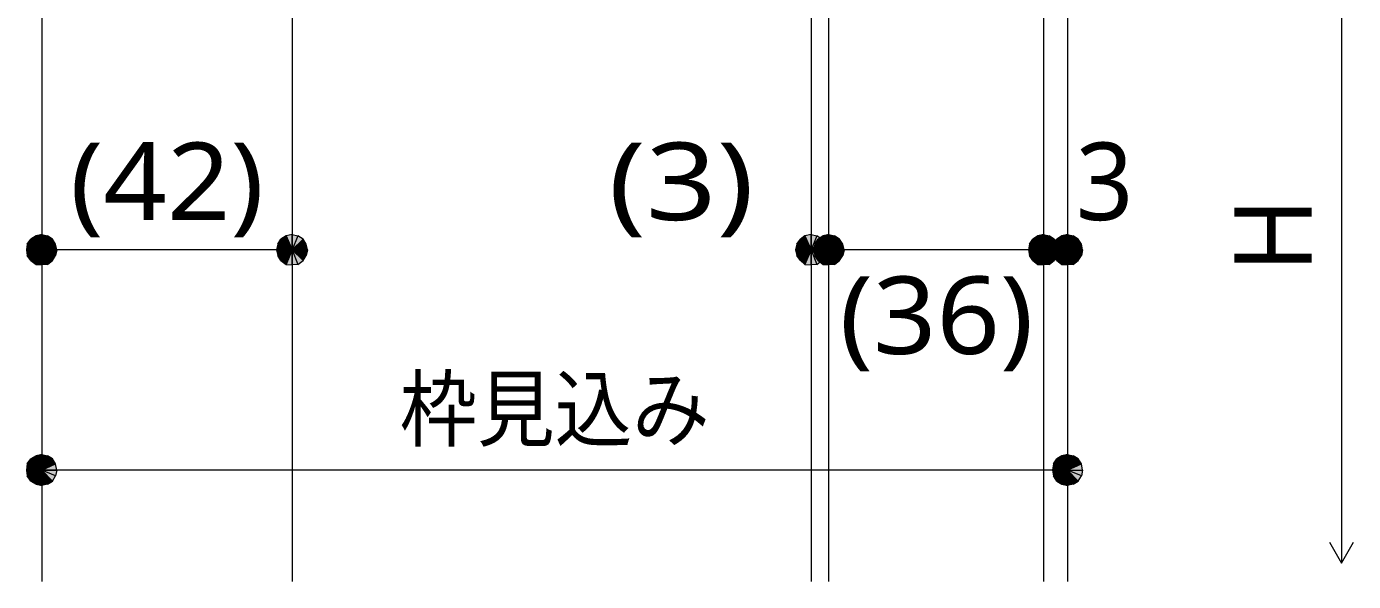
# Model space of a CAD drawing. Header units: millimetres. Extents: x 0 to 420, y 0 to 297.
# Drawn here: x 256.79 to 301.29, y 81.11 to 99.7 of the extents above; entities that cross this region are included whole.
import ezdxf
from ezdxf.enums import TextEntityAlignment as Align

# ---------------------------------------------------------------- set-up
doc = ezdxf.new("R2010")
doc.units = ezdxf.units.MM
doc.styles.add('kst32b', font='NotoSansJP-Variable.ttf')

msp = doc.modelspace()

# ---------------------------------------------------------------- hatches: boundary and pattern name
h = msp.add_hatch(color=7)
h.paths.add_polyline_path([(257.112, 92.689), (256.942, 92.583), (257.302, 92.223), (257.112, 92.689)])
h.paths.add_polyline_path([(256.942, 92.583), (257.302, 92.223), (256.815, 92.414), (256.942, 92.583)])
h.paths.add_polyline_path([(257.302, 92.223), (256.815, 92.414), (256.794, 92.223), (257.302, 92.223)])
h = msp.add_hatch(color=7)
h.paths.add_polyline_path([(257.662, 92.583), (257.493, 92.689), (257.302, 92.223), (257.662, 92.583)])
h.paths.add_polyline_path([(257.493, 92.689), (257.302, 92.223), (257.302, 92.731), (257.493, 92.689)])
h.paths.add_polyline_path([(257.302, 92.223), (257.302, 92.731), (257.112, 92.689), (257.302, 92.223)])
for points in [[(257.768, 92.414), (257.662, 92.583), (257.302, 92.223), (257.768, 92.414)], [(266.171, 92.414), (266.065, 92.583), (265.705, 92.223), (266.171, 92.414)], [(283.57, 92.414), (283.464, 92.583), (283.104, 92.223), (283.57, 92.414)], [(284.162, 92.414), (284.057, 92.583), (283.697, 92.223), (284.162, 92.414)], [(291.38, 92.414), (291.253, 92.583), (290.894, 92.223), (291.38, 92.414)], [(292.164, 92.414), (292.058, 92.583), (291.698, 92.223), (292.164, 92.414)], [(257.768, 85.048), (257.662, 85.217), (257.302, 84.836), (257.768, 85.048)], [(292.164, 85.048), (292.058, 85.217), (291.698, 84.836), (292.164, 85.048)]]:
    msp.add_hatch(color=7).paths.add_polyline_path(points)
h = msp.add_hatch(color=7)
h.paths.add_polyline_path([(265.494, 92.689), (265.324, 92.583), (265.705, 92.223), (265.494, 92.689)])
h.paths.add_polyline_path([(265.324, 92.583), (265.705, 92.223), (265.218, 92.414), (265.324, 92.583)])
h.paths.add_polyline_path([(265.705, 92.223), (265.218, 92.414), (265.176, 92.223), (265.705, 92.223)])
h = msp.add_hatch(color=7)
h.paths.add_polyline_path([(266.065, 92.583), (265.896, 92.689), (265.705, 92.223), (266.065, 92.583)])
h.paths.add_polyline_path([(265.896, 92.689), (265.705, 92.223), (265.705, 92.731), (265.896, 92.689)])
h.paths.add_polyline_path([(265.705, 92.223), (265.705, 92.731), (265.494, 92.689), (265.705, 92.223)])
h = msp.add_hatch(color=7)
h.paths.add_polyline_path([(282.893, 92.689), (282.744, 92.583), (283.104, 92.223), (282.893, 92.689)])
h.paths.add_polyline_path([(282.744, 92.583), (283.104, 92.223), (282.617, 92.414), (282.744, 92.583)])
h.paths.add_polyline_path([(283.104, 92.223), (282.617, 92.414), (282.575, 92.223), (283.104, 92.223)])
h = msp.add_hatch(color=7)
h.paths.add_polyline_path([(283.464, 92.583), (283.295, 92.689), (283.104, 92.223), (283.464, 92.583)])
h.paths.add_polyline_path([(283.295, 92.689), (283.104, 92.223), (283.104, 92.731), (283.295, 92.689)])
h.paths.add_polyline_path([(283.104, 92.223), (283.104, 92.731), (282.893, 92.689), (283.104, 92.223)])
h = msp.add_hatch(color=7)
h.paths.add_polyline_path([(283.506, 92.689), (283.337, 92.583), (283.697, 92.223), (283.506, 92.689)])
h.paths.add_polyline_path([(283.337, 92.583), (283.697, 92.223), (283.231, 92.414), (283.337, 92.583)])
h.paths.add_polyline_path([(283.697, 92.223), (283.231, 92.414), (283.189, 92.223), (283.697, 92.223)])
h = msp.add_hatch(color=7)
h.paths.add_polyline_path([(284.057, 92.583), (283.887, 92.689), (283.697, 92.223), (284.057, 92.583)])
h.paths.add_polyline_path([(283.887, 92.689), (283.697, 92.223), (283.697, 92.731), (283.887, 92.689)])
h.paths.add_polyline_path([(283.697, 92.223), (283.697, 92.731), (283.506, 92.689), (283.697, 92.223)])
h = msp.add_hatch(color=7)
h.paths.add_polyline_path([(290.703, 92.689), (290.534, 92.583), (290.894, 92.223), (290.703, 92.689)])
h.paths.add_polyline_path([(290.534, 92.583), (290.894, 92.223), (290.428, 92.414), (290.534, 92.583)])
h.paths.add_polyline_path([(290.894, 92.223), (290.428, 92.414), (290.386, 92.223), (290.894, 92.223)])
h = msp.add_hatch(color=7)
h.paths.add_polyline_path([(291.253, 92.583), (291.084, 92.689), (290.894, 92.223), (291.253, 92.583)])
h.paths.add_polyline_path([(291.084, 92.689), (290.894, 92.223), (290.894, 92.731), (291.084, 92.689)])
h.paths.add_polyline_path([(290.894, 92.223), (290.894, 92.731), (290.703, 92.689), (290.894, 92.223)])
h = msp.add_hatch(color=7)
h.paths.add_polyline_path([(291.507, 92.689), (291.338, 92.583), (291.698, 92.223), (291.507, 92.689)])
h.paths.add_polyline_path([(291.338, 92.583), (291.698, 92.223), (291.232, 92.414), (291.338, 92.583)])
h.paths.add_polyline_path([(291.698, 92.223), (291.232, 92.414), (291.19, 92.223), (291.698, 92.223)])
h = msp.add_hatch(color=7)
h.paths.add_polyline_path([(292.058, 92.583), (291.888, 92.689), (291.698, 92.223), (292.058, 92.583)])
h.paths.add_polyline_path([(291.888, 92.689), (291.698, 92.223), (291.698, 92.731), (291.888, 92.689)])
h.paths.add_polyline_path([(291.698, 92.223), (291.698, 92.731), (291.507, 92.689), (291.698, 92.223)])
h = msp.add_hatch(color=7)
h.paths.add_polyline_path([(256.794, 92.223), (256.815, 92.033), (257.302, 92.223), (256.794, 92.223)])
h.paths.add_polyline_path([(256.815, 92.033), (257.302, 92.223), (256.942, 91.863), (256.815, 92.033)])
h.paths.add_polyline_path([(257.302, 92.223), (256.942, 91.863), (257.112, 91.736), (257.302, 92.223)])
h = msp.add_hatch(color=7)
h.paths.add_polyline_path([(257.112, 91.736), (257.302, 91.715), (257.302, 92.223), (257.112, 91.736)])
h.paths.add_polyline_path([(257.302, 91.715), (257.302, 92.223), (257.493, 91.736), (257.302, 91.715)])
h.paths.add_polyline_path([(257.302, 92.223), (257.493, 91.736), (257.662, 91.863), (257.302, 92.223)])
h = msp.add_hatch(color=7)
h.paths.add_polyline_path([(257.662, 91.863), (257.768, 92.033), (257.302, 92.223), (257.662, 91.863)])
h.paths.add_polyline_path([(257.768, 92.033), (257.302, 92.223), (257.81, 92.223), (257.768, 92.033)])
h.paths.add_polyline_path([(257.302, 92.223), (257.81, 92.223), (257.768, 92.414), (257.302, 92.223)])
h = msp.add_hatch(color=7)
h.paths.add_polyline_path([(265.176, 92.223), (265.218, 92.033), (265.705, 92.223), (265.176, 92.223)])
h.paths.add_polyline_path([(265.218, 92.033), (265.705, 92.223), (265.324, 91.863), (265.218, 92.033)])
h.paths.add_polyline_path([(265.705, 92.223), (265.324, 91.863), (265.494, 91.736), (265.705, 92.223)])
h = msp.add_hatch(color=7)
h.paths.add_polyline_path([(265.494, 91.736), (265.705, 91.715), (265.705, 92.223), (265.494, 91.736)])
h.paths.add_polyline_path([(265.705, 91.715), (265.705, 92.223), (265.896, 91.736), (265.705, 91.715)])
h.paths.add_polyline_path([(265.705, 92.223), (265.896, 91.736), (266.065, 91.863), (265.705, 92.223)])
h = msp.add_hatch(color=7)
h.paths.add_polyline_path([(266.065, 91.863), (266.171, 92.033), (265.705, 92.223), (266.065, 91.863)])
h.paths.add_polyline_path([(266.171, 92.033), (265.705, 92.223), (266.213, 92.223), (266.171, 92.033)])
h.paths.add_polyline_path([(265.705, 92.223), (266.213, 92.223), (266.171, 92.414), (265.705, 92.223)])
h = msp.add_hatch(color=7)
h.paths.add_polyline_path([(282.575, 92.223), (282.617, 92.033), (283.104, 92.223), (282.575, 92.223)])
h.paths.add_polyline_path([(282.617, 92.033), (283.104, 92.223), (282.744, 91.863), (282.617, 92.033)])
h.paths.add_polyline_path([(283.104, 92.223), (282.744, 91.863), (282.893, 91.736), (283.104, 92.223)])
h = msp.add_hatch(color=7)
h.paths.add_polyline_path([(282.893, 91.736), (283.104, 91.715), (283.104, 92.223), (282.893, 91.736)])
h.paths.add_polyline_path([(283.104, 91.715), (283.104, 92.223), (283.295, 91.736), (283.104, 91.715)])
h.paths.add_polyline_path([(283.104, 92.223), (283.295, 91.736), (283.464, 91.863), (283.104, 92.223)])
h = msp.add_hatch(color=7)
h.paths.add_polyline_path([(283.464, 91.863), (283.57, 92.033), (283.104, 92.223), (283.464, 91.863)])
h.paths.add_polyline_path([(283.57, 92.033), (283.104, 92.223), (283.612, 92.223), (283.57, 92.033)])
h.paths.add_polyline_path([(283.104, 92.223), (283.612, 92.223), (283.57, 92.414), (283.104, 92.223)])
h = msp.add_hatch(color=7)
h.paths.add_polyline_path([(283.189, 92.223), (283.231, 92.033), (283.697, 92.223), (283.189, 92.223)])
h.paths.add_polyline_path([(283.231, 92.033), (283.697, 92.223), (283.337, 91.863), (283.231, 92.033)])
h.paths.add_polyline_path([(283.697, 92.223), (283.337, 91.863), (283.506, 91.736), (283.697, 92.223)])
h = msp.add_hatch(color=7)
h.paths.add_polyline_path([(283.506, 91.736), (283.697, 91.715), (283.697, 92.223), (283.506, 91.736)])
h.paths.add_polyline_path([(283.697, 91.715), (283.697, 92.223), (283.887, 91.736), (283.697, 91.715)])
h.paths.add_polyline_path([(283.697, 92.223), (283.887, 91.736), (284.057, 91.863), (283.697, 92.223)])
h = msp.add_hatch(color=7)
h.paths.add_polyline_path([(284.057, 91.863), (284.162, 92.033), (283.697, 92.223), (284.057, 91.863)])
h.paths.add_polyline_path([(284.162, 92.033), (283.697, 92.223), (284.205, 92.223), (284.162, 92.033)])
h.paths.add_polyline_path([(283.697, 92.223), (284.205, 92.223), (284.162, 92.414), (283.697, 92.223)])
h = msp.add_hatch(color=7)
h.paths.add_polyline_path([(290.386, 92.223), (290.428, 92.033), (290.894, 92.223), (290.386, 92.223)])
h.paths.add_polyline_path([(290.428, 92.033), (290.894, 92.223), (290.534, 91.863), (290.428, 92.033)])
h.paths.add_polyline_path([(290.894, 92.223), (290.534, 91.863), (290.703, 91.736), (290.894, 92.223)])
h = msp.add_hatch(color=7)
h.paths.add_polyline_path([(290.703, 91.736), (290.894, 91.715), (290.894, 92.223), (290.703, 91.736)])
h.paths.add_polyline_path([(290.894, 91.715), (290.894, 92.223), (291.084, 91.736), (290.894, 91.715)])
h.paths.add_polyline_path([(290.894, 92.223), (291.084, 91.736), (291.253, 91.863), (290.894, 92.223)])
h = msp.add_hatch(color=7)
h.paths.add_polyline_path([(291.253, 91.863), (291.38, 92.033), (290.894, 92.223), (291.253, 91.863)])
h.paths.add_polyline_path([(291.38, 92.033), (290.894, 92.223), (291.402, 92.223), (291.38, 92.033)])
h.paths.add_polyline_path([(290.894, 92.223), (291.402, 92.223), (291.38, 92.414), (290.894, 92.223)])
h = msp.add_hatch(color=7)
h.paths.add_polyline_path([(291.19, 92.223), (291.232, 92.033), (291.698, 92.223), (291.19, 92.223)])
h.paths.add_polyline_path([(291.232, 92.033), (291.698, 92.223), (291.338, 91.863), (291.232, 92.033)])
h.paths.add_polyline_path([(291.698, 92.223), (291.338, 91.863), (291.507, 91.736), (291.698, 92.223)])
h = msp.add_hatch(color=7)
h.paths.add_polyline_path([(291.507, 91.736), (291.698, 91.715), (291.698, 92.223), (291.507, 91.736)])
h.paths.add_polyline_path([(291.698, 91.715), (291.698, 92.223), (291.888, 91.736), (291.698, 91.715)])
h.paths.add_polyline_path([(291.698, 92.223), (291.888, 91.736), (292.058, 91.863), (291.698, 92.223)])
h = msp.add_hatch(color=7)
h.paths.add_polyline_path([(292.058, 91.863), (292.164, 92.033), (291.698, 92.223), (292.058, 91.863)])
h.paths.add_polyline_path([(292.164, 92.033), (291.698, 92.223), (292.206, 92.223), (292.164, 92.033)])
h.paths.add_polyline_path([(291.698, 92.223), (292.206, 92.223), (292.164, 92.414), (291.698, 92.223)])
h = msp.add_hatch(color=7)
h.paths.add_polyline_path([(257.112, 85.323), (256.942, 85.217), (257.302, 84.836), (257.112, 85.323)])
h.paths.add_polyline_path([(256.942, 85.217), (257.302, 84.836), (256.815, 85.048), (256.942, 85.217)])
h.paths.add_polyline_path([(257.302, 84.836), (256.815, 85.048), (256.794, 84.836), (257.302, 84.836)])
h = msp.add_hatch(color=7)
h.paths.add_polyline_path([(257.662, 85.217), (257.493, 85.323), (257.302, 84.836), (257.662, 85.217)])
h.paths.add_polyline_path([(257.493, 85.323), (257.302, 84.836), (257.302, 85.365), (257.493, 85.323)])
h.paths.add_polyline_path([(257.302, 84.836), (257.302, 85.365), (257.112, 85.323), (257.302, 84.836)])
h = msp.add_hatch(color=7)
h.paths.add_polyline_path([(257.662, 84.476), (257.768, 84.646), (257.302, 84.836), (257.662, 84.476)])
h.paths.add_polyline_path([(257.768, 84.646), (257.302, 84.836), (257.81, 84.836), (257.768, 84.646)])
h.paths.add_polyline_path([(257.302, 84.836), (257.81, 84.836), (257.768, 85.048), (257.302, 84.836)])
h = msp.add_hatch(color=7)
h.paths.add_polyline_path([(291.507, 85.323), (291.338, 85.217), (291.698, 84.836), (291.507, 85.323)])
h.paths.add_polyline_path([(291.338, 85.217), (291.698, 84.836), (291.232, 85.048), (291.338, 85.217)])
h.paths.add_polyline_path([(291.698, 84.836), (291.232, 85.048), (291.19, 84.836), (291.698, 84.836)])
h = msp.add_hatch(color=7)
h.paths.add_polyline_path([(292.058, 85.217), (291.888, 85.323), (291.698, 84.836), (292.058, 85.217)])
h.paths.add_polyline_path([(291.888, 85.323), (291.698, 84.836), (291.698, 85.365), (291.888, 85.323)])
h.paths.add_polyline_path([(291.698, 84.836), (291.698, 85.365), (291.507, 85.323), (291.698, 84.836)])
h = msp.add_hatch(color=7)
h.paths.add_polyline_path([(292.058, 84.476), (292.164, 84.646), (291.698, 84.836), (292.058, 84.476)])
h.paths.add_polyline_path([(292.164, 84.646), (291.698, 84.836), (292.206, 84.836), (292.164, 84.646)])
h.paths.add_polyline_path([(291.698, 84.836), (292.206, 84.836), (292.164, 85.048), (291.698, 84.836)])
h = msp.add_hatch(color=7)
h.paths.add_polyline_path([(256.794, 84.836), (256.815, 84.646), (257.302, 84.836), (256.794, 84.836)])
h.paths.add_polyline_path([(256.815, 84.646), (257.302, 84.836), (256.942, 84.476), (256.815, 84.646)])
h.paths.add_polyline_path([(257.302, 84.836), (256.942, 84.476), (257.112, 84.37), (257.302, 84.836)])
h = msp.add_hatch(color=7)
h.paths.add_polyline_path([(257.112, 84.37), (257.302, 84.328), (257.302, 84.836), (257.112, 84.37)])
h.paths.add_polyline_path([(257.302, 84.328), (257.302, 84.836), (257.493, 84.37), (257.302, 84.328)])
h.paths.add_polyline_path([(257.302, 84.836), (257.493, 84.37), (257.662, 84.476), (257.302, 84.836)])
h = msp.add_hatch(color=7)
h.paths.add_polyline_path([(291.19, 84.836), (291.232, 84.646), (291.698, 84.836), (291.19, 84.836)])
h.paths.add_polyline_path([(291.232, 84.646), (291.698, 84.836), (291.338, 84.476), (291.232, 84.646)])
h.paths.add_polyline_path([(291.698, 84.836), (291.338, 84.476), (291.507, 84.37), (291.698, 84.836)])
h = msp.add_hatch(color=7)
h.paths.add_polyline_path([(291.507, 84.37), (291.698, 84.328), (291.698, 84.836), (291.507, 84.37)])
h.paths.add_polyline_path([(291.698, 84.328), (291.698, 84.836), (291.888, 84.37), (291.698, 84.328)])
h.paths.add_polyline_path([(291.698, 84.836), (291.888, 84.37), (292.058, 84.476), (291.698, 84.836)])

# ---------------------------------------------------------------- linework, layer by layer
at = {"lineweight": 13}
for points in [[(257.302, 106.426), (257.302, 81.111)], [(291.698, 106.426), (291.698, 81.111)], [(300.884, 105.812), (300.884, 102.828), (300.884, 81.724)], [(283.697, 81.111), (283.697, 104.627)], [(290.894, 104.627), (290.894, 81.111)], [(265.705, 103.42), (265.705, 81.111)], [(283.104, 103.42), (283.104, 81.111)], [(265.705, 92.223), (257.302, 92.223)], [(283.697, 92.223), (283.104, 92.223)], [(290.894, 92.223), (283.697, 92.223)], [(291.698, 92.223), (290.894, 92.223)], [(291.698, 84.836), (257.302, 84.836)], [(300.482, 82.423), (300.884, 81.724), (301.286, 82.423)]]:
    msp.add_lwpolyline(points, dxfattribs=at)
at = {"lineweight": 0}
for points in [[(256.942, 92.583), (257.302, 92.223), (256.815, 92.414)], [(257.112, 92.689), (256.942, 92.583), (257.302, 92.223)], [(257.302, 92.223), (257.302, 92.731), (257.112, 92.689)], [(257.493, 92.689), (257.302, 92.223), (257.302, 92.731)], [(257.662, 92.583), (257.493, 92.689), (257.302, 92.223)], [(257.768, 92.414), (257.662, 92.583), (257.302, 92.223)], [(265.324, 92.583), (265.705, 92.223), (265.218, 92.414)], [(265.494, 92.689), (265.324, 92.583), (265.705, 92.223)], [(265.705, 92.223), (265.705, 92.731), (265.494, 92.689)], [(265.896, 92.689), (265.705, 92.223), (265.705, 92.731)], [(266.065, 92.583), (265.896, 92.689), (265.705, 92.223)], [(266.171, 92.414), (266.065, 92.583), (265.705, 92.223)], [(282.744, 92.583), (283.104, 92.223), (282.617, 92.414)], [(282.893, 92.689), (282.744, 92.583), (283.104, 92.223)], [(283.104, 92.223), (283.104, 92.731), (282.893, 92.689)], [(283.295, 92.689), (283.104, 92.223), (283.104, 92.731)], [(283.464, 92.583), (283.295, 92.689), (283.104, 92.223)], [(283.57, 92.414), (283.464, 92.583), (283.104, 92.223)], [(283.337, 92.583), (283.697, 92.223), (283.231, 92.414)], [(283.506, 92.689), (283.337, 92.583), (283.697, 92.223)], [(283.697, 92.223), (283.697, 92.731), (283.506, 92.689)], [(283.887, 92.689), (283.697, 92.223), (283.697, 92.731)], [(284.057, 92.583), (283.887, 92.689), (283.697, 92.223)], [(284.162, 92.414), (284.057, 92.583), (283.697, 92.223)], [(290.534, 92.583), (290.894, 92.223), (290.428, 92.414)], [(290.703, 92.689), (290.534, 92.583), (290.894, 92.223)], [(290.894, 92.223), (290.894, 92.731), (290.703, 92.689)], [(291.084, 92.689), (290.894, 92.223), (290.894, 92.731)], [(291.253, 92.583), (291.084, 92.689), (290.894, 92.223)], [(291.38, 92.414), (291.253, 92.583), (290.894, 92.223)], [(291.338, 92.583), (291.698, 92.223), (291.232, 92.414)], [(291.507, 92.689), (291.338, 92.583), (291.698, 92.223)], [(291.698, 92.223), (291.698, 92.731), (291.507, 92.689)], [(291.888, 92.689), (291.698, 92.223), (291.698, 92.731)], [(292.058, 92.583), (291.888, 92.689), (291.698, 92.223)], [(292.164, 92.414), (292.058, 92.583), (291.698, 92.223)], [(257.302, 92.223), (256.815, 92.414), (256.794, 92.223)], [(256.794, 92.223), (256.815, 92.033), (257.302, 92.223)], [(256.815, 92.033), (257.302, 92.223), (256.942, 91.863)], [(257.302, 92.223), (256.942, 91.863), (257.112, 91.736)], [(257.112, 91.736), (257.302, 91.715), (257.302, 92.223)], [(257.302, 92.223), (257.81, 92.223), (257.768, 92.414)], [(257.302, 91.715), (257.302, 92.223), (257.493, 91.736)], [(257.302, 92.223), (257.493, 91.736), (257.662, 91.863)], [(257.662, 91.863), (257.768, 92.033), (257.302, 92.223)], [(257.768, 92.033), (257.302, 92.223), (257.81, 92.223)], [(265.705, 92.223), (265.218, 92.414), (265.176, 92.223)], [(265.176, 92.223), (265.218, 92.033), (265.705, 92.223)], [(265.218, 92.033), (265.705, 92.223), (265.324, 91.863)], [(265.705, 92.223), (265.324, 91.863), (265.494, 91.736)], [(265.494, 91.736), (265.705, 91.715), (265.705, 92.223)], [(265.705, 92.223), (266.213, 92.223), (266.171, 92.414)], [(265.705, 91.715), (265.705, 92.223), (265.896, 91.736)], [(265.705, 92.223), (265.896, 91.736), (266.065, 91.863)], [(266.065, 91.863), (266.171, 92.033), (265.705, 92.223)], [(266.171, 92.033), (265.705, 92.223), (266.213, 92.223)], [(283.104, 92.223), (282.617, 92.414), (282.575, 92.223)], [(282.575, 92.223), (282.617, 92.033), (283.104, 92.223)], [(282.617, 92.033), (283.104, 92.223), (282.744, 91.863)], [(283.104, 92.223), (282.744, 91.863), (282.893, 91.736)], [(282.893, 91.736), (283.104, 91.715), (283.104, 92.223)], [(283.104, 92.223), (283.612, 92.223), (283.57, 92.414)], [(283.104, 91.715), (283.104, 92.223), (283.295, 91.736)], [(283.104, 92.223), (283.295, 91.736), (283.464, 91.863)], [(283.464, 91.863), (283.57, 92.033), (283.104, 92.223)], [(283.57, 92.033), (283.104, 92.223), (283.612, 92.223)], [(283.697, 92.223), (283.231, 92.414), (283.189, 92.223)], [(283.189, 92.223), (283.231, 92.033), (283.697, 92.223)], [(283.231, 92.033), (283.697, 92.223), (283.337, 91.863)], [(283.697, 92.223), (283.337, 91.863), (283.506, 91.736)], [(283.506, 91.736), (283.697, 91.715), (283.697, 92.223)], [(283.697, 92.223), (284.205, 92.223), (284.162, 92.414)], [(283.697, 91.715), (283.697, 92.223), (283.887, 91.736)], [(283.697, 92.223), (283.887, 91.736), (284.057, 91.863)], [(284.057, 91.863), (284.162, 92.033), (283.697, 92.223)], [(284.162, 92.033), (283.697, 92.223), (284.205, 92.223)], [(290.894, 92.223), (290.428, 92.414), (290.386, 92.223)], [(290.386, 92.223), (290.428, 92.033), (290.894, 92.223)], [(290.428, 92.033), (290.894, 92.223), (290.534, 91.863)], [(290.894, 92.223), (290.534, 91.863), (290.703, 91.736)], [(290.703, 91.736), (290.894, 91.715), (290.894, 92.223)], [(290.894, 92.223), (291.402, 92.223), (291.38, 92.414)], [(290.894, 91.715), (290.894, 92.223), (291.084, 91.736)], [(290.894, 92.223), (291.084, 91.736), (291.253, 91.863)], [(291.253, 91.863), (291.38, 92.033), (290.894, 92.223)], [(291.38, 92.033), (290.894, 92.223), (291.402, 92.223)], [(291.698, 92.223), (291.232, 92.414), (291.19, 92.223)], [(291.19, 92.223), (291.232, 92.033), (291.698, 92.223)], [(291.232, 92.033), (291.698, 92.223), (291.338, 91.863)], [(291.698, 92.223), (291.338, 91.863), (291.507, 91.736)], [(291.507, 91.736), (291.698, 91.715), (291.698, 92.223)], [(291.698, 92.223), (292.206, 92.223), (292.164, 92.414)], [(291.698, 91.715), (291.698, 92.223), (291.888, 91.736)], [(291.698, 92.223), (291.888, 91.736), (292.058, 91.863)], [(292.058, 91.863), (292.164, 92.033), (291.698, 92.223)], [(292.164, 92.033), (291.698, 92.223), (292.206, 92.223)], [(257.302, 84.836), (256.815, 85.048), (256.794, 84.836)], [(256.942, 85.217), (257.302, 84.836), (256.815, 85.048)], [(257.112, 85.323), (256.942, 85.217), (257.302, 84.836)], [(257.302, 84.836), (257.302, 85.365), (257.112, 85.323)], [(257.493, 85.323), (257.302, 84.836), (257.302, 85.365)], [(257.662, 85.217), (257.493, 85.323), (257.302, 84.836)], [(257.768, 85.048), (257.662, 85.217), (257.302, 84.836)], [(257.302, 84.836), (257.81, 84.836), (257.768, 85.048)], [(291.698, 84.836), (291.232, 85.048), (291.19, 84.836)], [(291.338, 85.217), (291.698, 84.836), (291.232, 85.048)], [(291.507, 85.323), (291.338, 85.217), (291.698, 84.836)], [(291.698, 84.836), (291.698, 85.365), (291.507, 85.323)], [(291.888, 85.323), (291.698, 84.836), (291.698, 85.365)], [(292.058, 85.217), (291.888, 85.323), (291.698, 84.836)], [(292.164, 85.048), (292.058, 85.217), (291.698, 84.836)], [(291.698, 84.836), (292.206, 84.836), (292.164, 85.048)], [(256.794, 84.836), (256.815, 84.646), (257.302, 84.836)], [(256.815, 84.646), (257.302, 84.836), (256.942, 84.476)], [(257.302, 84.836), (256.942, 84.476), (257.112, 84.37)], [(257.112, 84.37), (257.302, 84.328), (257.302, 84.836)], [(257.302, 84.328), (257.302, 84.836), (257.493, 84.37)], [(257.302, 84.836), (257.493, 84.37), (257.662, 84.476)], [(257.662, 84.476), (257.768, 84.646), (257.302, 84.836)], [(257.768, 84.646), (257.302, 84.836), (257.81, 84.836)], [(291.19, 84.836), (291.232, 84.646), (291.698, 84.836)], [(291.232, 84.646), (291.698, 84.836), (291.338, 84.476)], [(291.698, 84.836), (291.338, 84.476), (291.507, 84.37)], [(291.507, 84.37), (291.698, 84.328), (291.698, 84.836)], [(291.698, 84.328), (291.698, 84.836), (291.888, 84.37)], [(291.698, 84.836), (291.888, 84.37), (292.058, 84.476)], [(292.058, 84.476), (292.164, 84.646), (291.698, 84.836)], [(292.164, 84.646), (291.698, 84.836), (292.206, 84.836)]]:
    msp.add_lwpolyline(points, close=True, dxfattribs=at)

# ---------------------------------------------------------------- texts
at = {"style": 'kst32b'}
for s, height, p, p2 in [('(42)', 2.5989, (258.254, 93.218), (264.752, 93.218)), ('(3)', 2.5989, (276.31, 93.218), (281.183, 93.218)), ('(36)', 2.5989, (284.057, 88.731), (290.554, 88.731)), ('枠見込み', 2.0791, (269.304, 85.852), (279.699, 85.852))]:
    msp.add_text(s, height=height, dxfattribs=at).set_placement(p, p2, align=Align.FIT)
msp.add_text('3', height=2.599, dxfattribs=at).set_placement((291.973, 93.218))
msp.add_text('H', height=2.599, rotation=90, dxfattribs=at).set_placement((299.889, 91.461))

doc.saveas('drawing.dxf')
